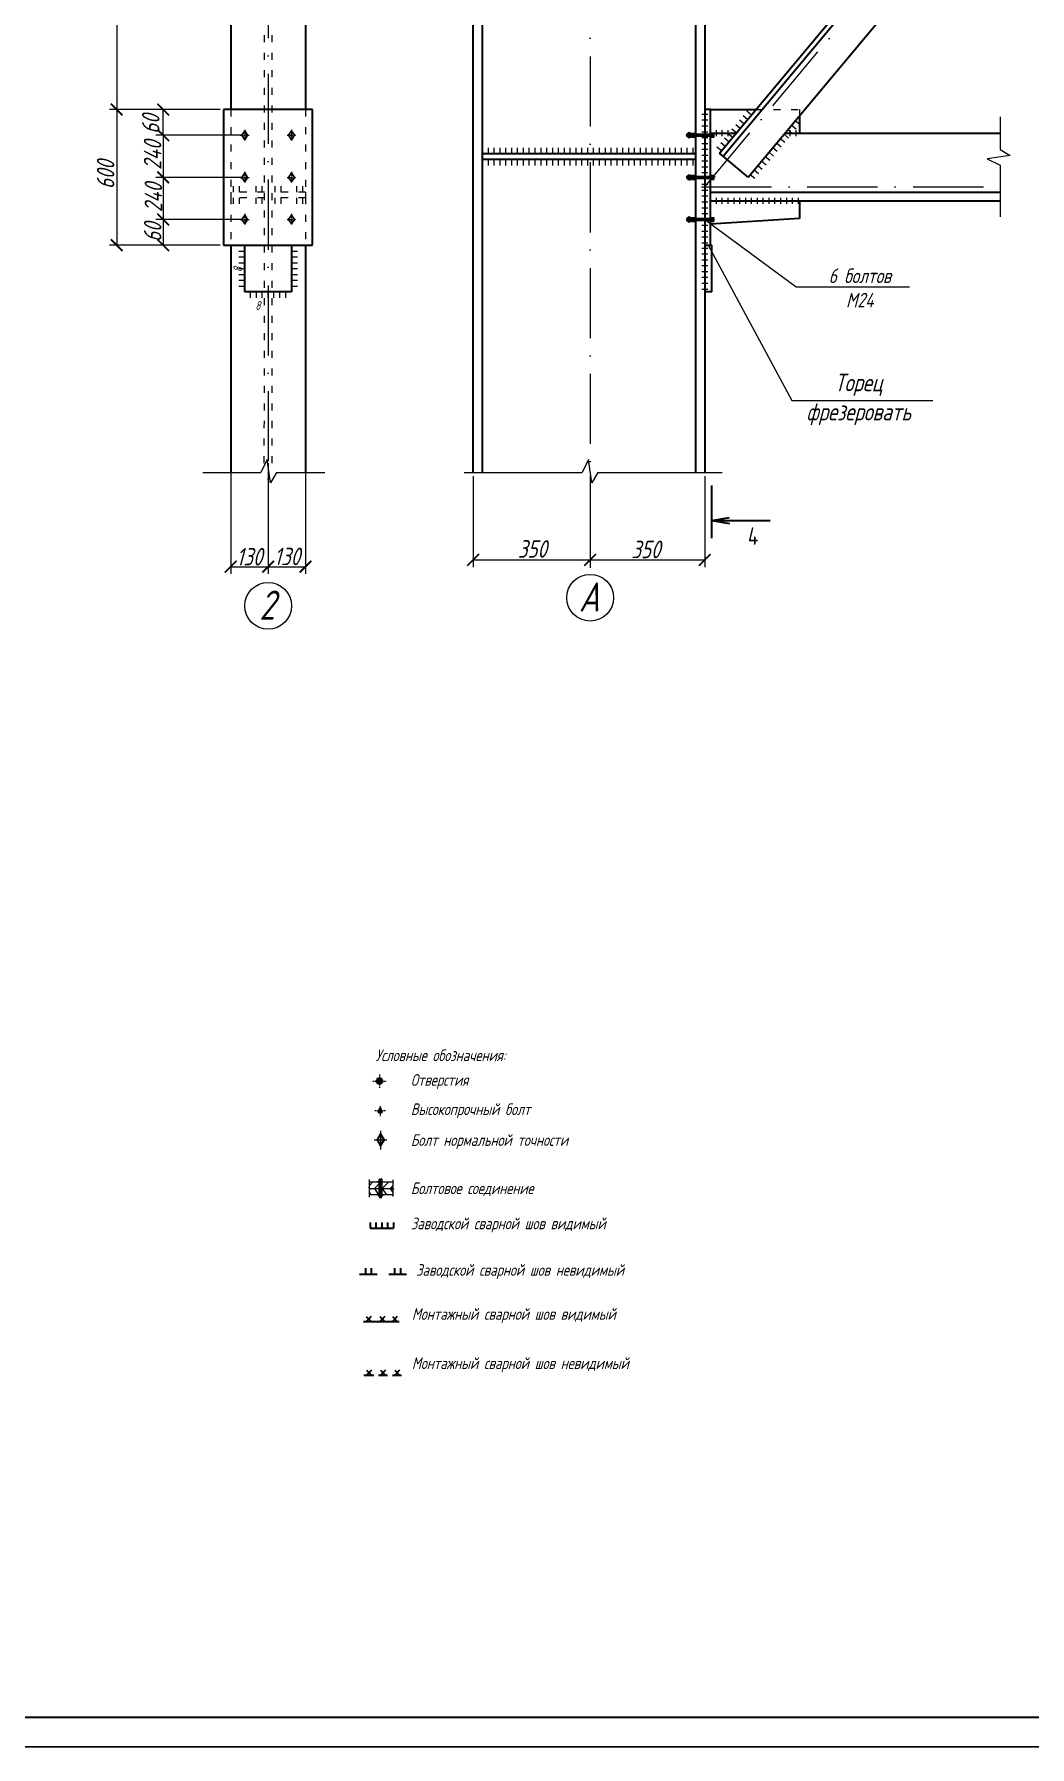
# Model space of a CAD drawing. Header units: millimetres. Extents: x 1665 to 4316, y 443 to 1647.
# Drawn here: x 1956.2 to 2126.4, y 459 to 751.9 of the extents above; entities that cross this region are included whole.
import ezdxf

# ---------------------------------------------------------------- set-up
doc = ezdxf.new("R2010")
doc.units = ezdxf.units.MM
for name, pattern in [('ACAD_ISO03W100', [30, 12, -18]), ('ACAD_ISO04W100', [30, 24, -3, 0, -3]), ('ACAD_ISO10W100', [18, 12, -3, 0, -3])]:
    doc.linetypes.add(name, pattern=pattern)
doc.layers.get('0').update_dxf_attribs({"lineweight": 18})
doc.styles.get("Standard").update_dxf_attribs({"font": 'romans.shx', "width": 0.75, "oblique": 15, "height": 1.5})

# ---------------------------------------------------------------- blocks, each defined once
blk = doc.blocks.new('_ArchTick')
at = {"color": 0, "linetype": 'ByBlock', "const_width": 0.15}
blk.add_lwpolyline([(-0.5, -0.5), (0.5, 0.5)], dxfattribs=at)

msp = doc.modelspace()

# ---------------------------------------------------------------- hatches: boundary and pattern name
h = msp.add_hatch(color=256)
h.dxf.hatch_style = 1
h.paths.add_polyline_path([(2015.225, 572.851), (2015.225, 573.351, 0.4142136), (2014.725, 572.851)], flags=16)
h.paths.add_polyline_path([(2015.725, 572.851, 1), (2014.725, 572.851)], flags=17)
h.paths.add_polyline_path([(2015.225, 573.351, 0.4142136), (2014.725, 572.851, 0.4142136), (2015.225, 572.351)], flags=17)
h.paths.add_polyline_path([(2015.725, 572.851, 1), (2014.725, 572.851, 1)])
h = msp.add_hatch(color=256)
h.dxf.hatch_style = 1
h.paths.add_polyline_path([(2015.225, 573.351, 0.4142136), (2014.725, 572.851), (2015.225, 572.851)])
h.paths.add_polyline_path([(2015.225, 573.351), (2015.225, 572.851), (2015.725, 572.851, 0.4142136)])
h.paths.add_polyline_path([(2015.225, 572.851), (2014.725, 572.851, 0.4142136), (2015.225, 572.351)])
h = msp.add_hatch(color=256)
h.dxf.hatch_style = 1
h.paths.add_polyline_path([(2015.725, 572.851, 0.4142136), (2015.225, 573.351), (2015.225, 572.351, 0.4142136)])
h = msp.add_hatch(color=256)
h.dxf.hatch_style = 1
h.paths.add_polyline_path([(2015.394, 562.915, 0.4093907), (2015.273, 562.792), (2015.394, 562.792)])
h.paths.add_polyline_path([(2015.394, 562.915), (2015.394, 562.792), (2015.52, 562.792, 0.4190529)])
h.paths.add_polyline_path([(2015.394, 562.792), (2015.273, 562.792, 0.4093907), (2015.394, 562.669)])
h.paths.add_polyline_path([(2015.52, 562.792), (2015.394, 562.792), (2015.394, 562.669, 0.4190529)])
h = msp.add_hatch()
h.set_pattern_fill('ANSI31', color=256, scale=0.3)
h.set_pattern_definition([(45, (1368.2584, -57.9116), (-0.6735192, 0.6735192), [])])
h.paths.add_polyline_path([(2015.392, 555.594), (2013.502, 555.594), (2013.502, 554.489), (2015.392, 554.489)])
h.paths.add_polyline_path([(2017.483, 555.594), (2015.392, 555.594), (2015.392, 554.489), (2017.483, 554.489)])

# ---------------------------------------------------------------- linework, layer by layer
at = {"linetype": 'ACAD_ISO10W100'}
for p, q in [((2051.226, 856.742), (2051.226, 659.537)), ((1996.173, 853.773), (1996.173, 658.15)), ((2070.826, 725.853), (2102.924, 764.106))]:
    msp.add_line(p, q, dxfattribs=at)
at = {"linetype": 'ACAD_ISO03W100', "ltscale": 0.1}
for p, q in [((1995.533, 853.773), (1995.466, 678.082)), ((1996.813, 853.773), (1996.813, 678.082)), ((1989.773, 739.053), (1989.773, 715.853)), ((2002.573, 739.053), (2002.573, 715.853)), ((2079.571, 739.053), (2087.026, 739.053)), ((1995.533, 724.941), (1989.773, 724.941)), ((1995.533, 723.941), (1989.773, 723.941)), ((2002.573, 724.941), (1996.813, 724.941)), ((2002.573, 723.941), (1996.813, 723.941))]:
    msp.add_line(p, q, dxfattribs=at)
at = {"lineweight": 30}
for p, q in [((2031.226, 676.973), (2031.226, 853.773)), ((2032.826, 676.973), (2032.826, 853.773)), ((2069.226, 853.773), (2069.226, 676.973)), ((2070.826, 853.773), (2070.826, 676.973)), ((1989.773, 834.899), (1989.773, 739.053)), ((2002.573, 834.872), (2002.573, 739.053)), ((2073.345, 731.587), (2115.393, 782.01)), ((2073.96, 731.073), (2116.006, 781.495)), ((2078.256, 727.482), (2120.295, 777.896)), ((2003.773, 739.053), (1988.573, 739.053)), ((1988.573, 739.053), (1988.573, 715.853)), ((2003.773, 715.853), (2003.773, 739.053)), ((2071.826, 739.053), (2070.826, 739.053)), ((2071.826, 715.853), (2071.826, 739.053)), ((2071.826, 739.053), (2079.571, 739.053)), ((2087.026, 738), (2087.026, 735.029)), ((2071.826, 735.029), (2076.215, 735.029)), ((2084.549, 735.029), (2121.298, 735.029)), ((2069.226, 731.482), (2032.826, 731.482)), ((2069.226, 730.482), (2032.826, 730.482)), ((2078.256, 727.482), (2073.345, 731.587)), ((2071.826, 724.941), (2121.298, 724.941)), ((2071.826, 723.441), (2121.298, 723.441)), ((2087.026, 723.441), (2087.026, 720.397)), ((2087.026, 720.397), (2071.826, 719.441)), ((1988.573, 715.853), (2003.773, 715.853)), ((1989.773, 715.853), (1989.773, 676.973)), ((1990.173, 715.853), (2002.173, 715.853)), ((1992.173, 715.853), (2000.173, 715.853)), ((1992.173, 707.853), (1992.173, 715.853)), ((2000.173, 715.853), (2000.173, 707.853)), ((2002.573, 715.853), (2002.573, 676.973)), ((2070.826, 715.853), (2072.026, 715.853)), ((2072.026, 707.853), (2072.026, 715.853)), ((2000.173, 707.853), (1992.173, 707.853)), ((2072.026, 707.853), (2070.826, 707.853)), ((2072.026, 665.748), (2072.026, 674.748)), ((2072.026, 668.748), (2075.03, 669.278)), ((2072.026, 668.748), (2082.026, 668.748)), ((2072.026, 668.748), (2075.03, 668.219)), ((2015.323, 568.204), (2014.923, 567.511)), ((2014.923, 567.511), (2015.723, 567.511)), ((2015.723, 567.511), (2015.323, 568.204)), ((2015.394, 563.831), (2014.794, 562.792)), ((2014.794, 562.792), (2015.392, 561.751)), ((2015.392, 561.751), (2015.992, 562.791)), ((2015.992, 562.791), (2015.394, 563.831)), ((2013.605, 548.658), (2013.605, 547.658)), ((2014.605, 548.658), (2014.605, 547.658)), ((2015.605, 548.658), (2015.605, 547.658)), ((2016.605, 548.658), (2016.605, 547.658)), ((2017.605, 548.658), (2017.605, 547.658)), ((2013.605, 547.658), (2017.605, 547.658)), ((2011.806, 539.828), (2014.806, 539.828)), ((2012.806, 540.828), (2012.806, 539.828)), ((2013.806, 540.828), (2013.806, 539.828)), ((2016.806, 539.828), (2019.806, 539.828)), ((2017.806, 540.828), (2017.806, 539.828)), ((2018.806, 540.828), (2018.806, 539.828)), ((2012.47, 531.705), (2018.59, 531.705)), ((2012.937, 532.554), (2013.785, 531.705)), ((2013.785, 532.554), (2012.937, 531.705)), ((2015.275, 532.554), (2016.123, 531.705)), ((2016.123, 532.554), (2015.275, 531.705)), ((2017.414, 532.554), (2018.263, 531.705)), ((2018.263, 532.554), (2017.414, 531.705)), ((2012.52, 522.537), (2014.269, 522.537)), ((2012.986, 523.385), (2013.835, 522.537)), ((2013.835, 523.385), (2012.986, 522.537)), ((2015.03, 522.537), (2016.56, 522.537)), ((2015.384, 523.385), (2016.232, 522.537)), ((2016.232, 523.385), (2015.384, 522.537)), ((2017.454, 522.537), (2018.984, 522.537)), ((2017.808, 523.385), (2018.657, 522.537)), ((2018.657, 523.385), (2017.808, 522.537)), ((2501.02, 463.955), (1685.02, 463.955))]:
    msp.add_line(p, q, dxfattribs=at)
at = {"lineweight": 18}
for p, q in [((1970.284, 829.773), (1970.284, 739.053)), ((1987.948, 739.053), (1969.034, 739.053)), ((1987.948, 739.053), (1969.034, 739.053)), ((1970.284, 739.053), (1970.284, 715.853)), ((1987.948, 739.053), (1976.985, 739.053)), ((1978.235, 734.653), (1978.235, 739.053)), ((1987.948, 734.653), (1976.985, 734.653)), ((1991.548, 734.653), (1976.985, 734.653)), ((1978.235, 734.653), (1978.235, 727.453)), ((1991.548, 727.453), (1976.985, 727.453)), ((1991.548, 727.453), (1976.985, 727.453)), ((1978.235, 727.453), (1978.235, 720.253)), ((1991.548, 720.253), (1976.985, 720.253)), ((1990.794, 720.253), (1976.985, 720.253)), ((1978.235, 720.253), (1978.235, 715.853)), ((1987.948, 715.853), (1969.034, 715.853)), ((1987.948, 715.853), (1976.985, 715.853)), ((1989.773, 678.565), (1989.773, 659.598)), ((1996.173, 678.565), (1996.173, 659.598)), ((1996.173, 678.565), (1996.173, 659.598)), ((2002.573, 678.565), (2002.573, 659.598)), ((2031.226, 676.348), (2031.226, 660.767)), ((2051.226, 676.348), (2051.226, 660.767)), ((2051.226, 676.348), (2051.226, 660.767)), ((2070.826, 676.348), (2070.826, 660.767)), ((1989.773, 660.848), (1996.173, 660.848)), ((1996.173, 660.848), (2002.573, 660.848)), ((2031.226, 662.017), (2051.226, 662.017)), ((2051.226, 662.017), (2070.826, 662.017))]:
    msp.add_line(p, q, dxfattribs=at)
for p, q in [((2078.796, 738.123), (2078.029, 738.765)), ((2070.326, 738.268), (2071.326, 738.268)), ((2070.326, 737.268), (2071.326, 737.268)), ((2070.326, 736.268), (2071.326, 736.268)), ((2072.824, 734.529), (2072.824, 735.529)), ((2073.824, 734.529), (2073.824, 735.529)), ((2073.824, 734.529), (2073.824, 735.529)), ((2074.824, 734.529), (2074.824, 735.529)), ((2076.234, 735.051), (2075.467, 735.692)), ((2076.875, 735.819), (2076.107, 736.46)), ((2077.515, 736.587), (2076.748, 737.229)), ((2078.155, 737.355), (2077.388, 737.997)), ((2085.78, 734.944), (2085.013, 735.585)), ((2085.422, 734.529), (2085.422, 735.529)), ((2085.422, 734.529), (2085.422, 735.529)), ((2086.42, 735.712), (2085.653, 736.353)), ((2087.061, 736.48), (2086.293, 737.121)), ((2086.422, 734.529), (2086.422, 735.529)), ((2121.298, 737.837), (2121.298, 732.23)), ((2003.773, 727.453), (2003.773, 734.253)), ((2033.826, 731.482), (2033.826, 732.482)), ((2034.826, 731.482), (2034.826, 732.482)), ((2035.826, 731.482), (2035.826, 732.482)), ((2036.826, 731.482), (2036.826, 732.482)), ((2037.826, 731.482), (2037.826, 732.482)), ((2038.826, 731.482), (2038.826, 732.482)), ((2039.826, 731.482), (2039.826, 732.482)), ((2040.826, 731.482), (2040.826, 732.482)), ((2041.826, 731.482), (2041.826, 732.482)), ((2042.826, 731.482), (2042.826, 732.482)), ((2043.826, 731.482), (2043.826, 732.482)), ((2044.826, 731.482), (2044.826, 732.482)), ((2045.826, 731.482), (2045.826, 732.482)), ((2046.826, 731.482), (2046.826, 732.482)), ((2047.826, 731.482), (2047.826, 732.482)), ((2048.826, 731.482), (2048.826, 732.482)), ((2049.826, 731.482), (2049.826, 732.482)), ((2050.826, 731.482), (2050.826, 732.482)), ((2051.826, 731.482), (2051.826, 732.482)), ((2052.826, 731.482), (2052.826, 732.482)), ((2053.826, 731.482), (2053.826, 732.482)), ((2054.826, 731.482), (2054.826, 732.482)), ((2055.826, 731.482), (2055.826, 732.482)), ((2056.826, 731.482), (2056.826, 732.482)), ((2057.826, 731.482), (2057.826, 732.482)), ((2058.826, 731.482), (2058.826, 732.482)), ((2059.826, 731.482), (2059.826, 732.482)), ((2060.826, 731.482), (2060.826, 732.482)), ((2061.826, 731.482), (2061.826, 732.482)), ((2062.826, 731.482), (2062.826, 732.482)), ((2063.826, 731.482), (2063.826, 732.482)), ((2064.826, 731.482), (2064.826, 732.482)), ((2065.826, 731.482), (2065.826, 732.482)), ((2066.826, 731.482), (2066.826, 732.482)), ((2067.826, 731.482), (2067.826, 732.482)), ((2068.826, 731.482), (2068.826, 732.482)), ((2070.326, 735.268), (2071.326, 735.268)), ((2070.326, 734.268), (2071.326, 734.268)), ((2070.326, 733.268), (2071.326, 733.268)), ((2071.826, 731.982), (2071.826, 732.982)), ((2073.672, 731.979), (2072.905, 732.62)), ((2074.313, 732.747), (2073.546, 733.388)), ((2074.953, 733.515), (2074.186, 734.156)), ((2075.594, 734.283), (2074.826, 734.924)), ((2083.218, 731.872), (2082.451, 732.513)), ((2083.858, 732.64), (2083.091, 733.281)), ((2084.499, 733.408), (2083.732, 734.049)), ((2085.139, 734.176), (2084.372, 734.817)), ((2033.826, 729.482), (2033.826, 730.482)), ((2034.826, 729.482), (2034.826, 730.482)), ((2035.826, 729.482), (2035.826, 730.482)), ((2036.826, 729.482), (2036.826, 730.482)), ((2037.826, 729.482), (2037.826, 730.482)), ((2038.826, 729.482), (2038.826, 730.482)), ((2039.826, 729.482), (2039.826, 730.482)), ((2040.826, 729.482), (2040.826, 730.482)), ((2041.826, 729.482), (2041.826, 730.482)), ((2042.826, 729.482), (2042.826, 730.482)), ((2043.826, 729.482), (2043.826, 730.482)), ((2044.826, 729.482), (2044.826, 730.482)), ((2045.826, 729.482), (2045.826, 730.482)), ((2046.826, 729.482), (2046.826, 730.482)), ((2047.826, 729.482), (2047.826, 730.482)), ((2048.826, 729.482), (2048.826, 730.482)), ((2049.826, 729.482), (2049.826, 730.482)), ((2050.826, 729.482), (2050.826, 730.482)), ((2051.826, 729.482), (2051.826, 730.482)), ((2052.826, 729.482), (2052.826, 730.482)), ((2053.826, 729.482), (2053.826, 730.482)), ((2054.826, 729.482), (2054.826, 730.482)), ((2055.826, 729.482), (2055.826, 730.482)), ((2056.826, 729.482), (2056.826, 730.482)), ((2057.826, 729.482), (2057.826, 730.482)), ((2058.826, 729.482), (2058.826, 730.482)), ((2059.826, 729.482), (2059.826, 730.482)), ((2060.826, 729.482), (2060.826, 730.482)), ((2061.826, 729.482), (2061.826, 730.482)), ((2062.826, 729.482), (2062.826, 730.482)), ((2063.826, 729.482), (2063.826, 730.482)), ((2064.826, 729.482), (2064.826, 730.482)), ((2065.826, 729.482), (2065.826, 730.482)), ((2066.826, 729.482), (2066.826, 730.482)), ((2067.826, 729.482), (2067.826, 730.482)), ((2068.826, 729.482), (2068.826, 730.482)), ((2070.326, 732.268), (2071.326, 732.268)), ((2070.326, 731.268), (2071.326, 731.268)), ((2070.326, 730.268), (2071.326, 730.268)), ((2071.826, 728.982), (2071.826, 729.982)), ((2081.297, 729.568), (2080.529, 730.209)), ((2081.937, 730.336), (2081.17, 730.977)), ((2082.578, 731.104), (2081.81, 731.745)), ((2123.059, 731.195), (2119.088, 730.62)), ((2119.088, 730.62), (2121.298, 729.521)), ((2121.298, 732.23), (2123.059, 731.195)), ((2070.326, 729.268), (2071.326, 729.268)), ((2070.326, 728.268), (2071.326, 728.268)), ((2070.326, 727.268), (2071.326, 727.268)), ((2072.626, 727.521), (2071.026, 727.521)), ((2079.375, 727.264), (2078.608, 727.905)), ((2080.016, 728.032), (2079.249, 728.673)), ((2080.656, 728.8), (2079.889, 729.441)), ((2121.298, 729.521), (2121.298, 720.726)), ((1989.773, 724.941), (1989.773, 723.941)), ((1990.267, 724.941), (1990.267, 725.941)), ((1990.267, 722.941), (1990.267, 723.941)), ((1991.267, 724.941), (1991.267, 725.941)), ((1991.267, 722.941), (1991.267, 723.941)), ((1994.151, 724.941), (1994.151, 725.941)), ((1994.151, 722.941), (1994.151, 723.941)), ((1995.151, 724.941), (1995.151, 725.941)), ((1995.151, 722.941), (1995.151, 723.941)), ((1997.391, 724.941), (1997.391, 725.941)), ((1997.391, 722.941), (1997.391, 723.941)), ((1998.391, 724.941), (1998.391, 725.941)), ((1998.391, 722.941), (1998.391, 723.941)), ((2001.087, 724.941), (2001.087, 725.941)), ((2001.087, 722.941), (2001.087, 723.941)), ((2002.087, 724.941), (2002.087, 725.941)), ((2002.087, 722.941), (2002.087, 723.941)), ((2002.573, 724.941), (2002.573, 723.941)), ((2070.326, 726.268), (2071.326, 726.268)), ((2070.326, 725.268), (2071.326, 725.268)), ((2070.326, 724.268), (2071.326, 724.268)), ((2072.824, 722.941), (2072.824, 723.941)), ((2073.824, 722.941), (2073.824, 723.941)), ((2073.824, 722.941), (2073.824, 723.941)), ((2074.824, 722.941), (2074.824, 723.941)), ((2075.824, 722.941), (2075.824, 723.941)), ((2076.824, 722.941), (2076.824, 723.941)), ((2076.824, 722.941), (2076.824, 723.941)), ((2077.824, 722.941), (2077.824, 723.941)), ((2077.824, 722.941), (2077.824, 723.941)), ((2078.824, 722.941), (2078.824, 723.941)), ((2079.824, 722.941), (2079.824, 723.941)), ((2080.824, 722.941), (2080.824, 723.941)), ((2081.824, 722.941), (2081.824, 723.941)), ((2082.824, 722.941), (2082.824, 723.941)), ((2083.824, 722.941), (2083.824, 723.941)), ((2084.824, 722.941), (2084.824, 723.941)), ((2085.824, 722.941), (2085.824, 723.941)), ((2086.824, 722.941), (2086.824, 723.941)), ((2070.326, 723.268), (2071.326, 723.268)), ((2070.326, 722.268), (2071.326, 722.268)), ((2070.326, 721.268), (2071.326, 721.268)), ((2070.326, 720.268), (2071.326, 720.268)), ((2070.326, 719.268), (2071.326, 719.268)), ((2070.326, 718.268), (2071.326, 718.268)), ((2070.826, 720.268), (2086.451, 708.744)), ((2070.326, 717.268), (2071.326, 717.268)), ((2070.326, 716.268), (2071.326, 716.268)), ((2070.326, 715.353), (2071.326, 715.353)), ((2071.426, 715.853), (2085.685, 689.277)), ((1991.173, 714.853), (1992.173, 714.853)), ((1991.173, 713.853), (1992.173, 713.853)), ((1991.173, 712.853), (1992.173, 712.853)), ((2000.173, 714.853), (2001.173, 714.853)), ((2000.173, 713.853), (2001.173, 713.853)), ((2000.173, 712.853), (2001.173, 712.853)), ((2070.326, 714.353), (2071.326, 714.353)), ((2070.326, 713.353), (2071.326, 713.353)), ((2070.326, 712.353), (2071.326, 712.353)), ((1991.173, 711.853), (1992.173, 711.853)), ((1991.173, 710.853), (1992.173, 710.853)), ((1991.173, 709.853), (1992.173, 709.853)), ((2000.173, 711.853), (2001.173, 711.853)), ((2000.173, 710.853), (2001.173, 710.853)), ((2000.173, 709.853), (2001.173, 709.853)), ((2070.326, 711.353), (2071.326, 711.353)), ((2070.326, 710.353), (2071.326, 710.353)), ((2070.326, 709.353), (2071.326, 709.353)), ((1991.173, 708.853), (1992.173, 708.853)), ((1993.173, 706.853), (1993.173, 707.853)), ((1994.173, 706.853), (1994.173, 707.853)), ((1995.173, 706.853), (1995.173, 707.853)), ((1996.173, 706.853), (1996.173, 707.853)), ((1997.173, 706.853), (1997.173, 707.853)), ((1998.173, 706.853), (1998.173, 707.853)), ((1999.173, 706.853), (1999.173, 707.853)), ((2000.173, 708.853), (2001.173, 708.853)), ((2070.326, 708.353), (2071.326, 708.353)), ((2086.451, 708.744), (2105.811, 708.744)), ((2085.685, 689.277), (2109.812, 689.277)), ((1985.024, 676.973), (1994.915, 676.973)), ((1996.017, 679.19), (1994.915, 676.973)), ((1996.592, 675.218), (1996.017, 679.19)), ((1997.628, 676.98), (1996.592, 675.218)), ((1997.624, 676.973), (2005.872, 676.973)), ((2029.711, 676.973), (2049.837, 676.973)), ((2050.938, 679.19), (2049.837, 676.973)), ((2051.514, 675.218), (2050.938, 679.19)), ((2052.549, 676.98), (2051.514, 675.218)), ((2052.545, 676.973), (2073.823, 676.973)), ((2014.323, 562.792), (2016.457, 562.792)), ((2015.399, 564.356), (2015.394, 561.147)), ((2013.502, 554.683), (2013.338, 554.568)), ((2013.338, 554.568), (2013.666, 554.409)), ((2013.502, 554.683), (2013.502, 556.024)), ((2013.502, 555.594), (2017.483, 555.594)), ((2013.502, 554.489), (2017.483, 554.489)), ((2013.666, 554.409), (2013.502, 554.295)), ((2013.502, 552.995), (2013.502, 554.295)), ((2013.502, 553.765), (2013.752, 553.383)), ((2014.343, 554.489), (2015.068, 553.383)), ((2015.392, 555.594), (2014.826, 555.594)), ((2014.826, 555.594), (2015.942, 555.594)), ((2015.69, 554.489), (2016.415, 553.383)), ((2017.026, 554.489), (2017.483, 553.791)), ((2017.483, 554.683), (2017.32, 554.568)), ((2017.32, 554.568), (2017.647, 554.409)), ((2017.483, 555.955), (2017.483, 554.683)), ((2017.647, 554.409), (2017.483, 554.295)), ((2017.483, 554.295), (2017.483, 553.091)), ((2017.483, 553.383), (2013.502, 553.383)), ((2014.826, 553.383), (2015.942, 553.383))]:
    msp.add_line(p, q)
at = {"lineweight": 20, "ltscale": 0.1}
msp.add_line((2087.026, 739.053), (2087.026, 738), dxfattribs=at)
at = {"lineweight": 25}
for p, q in [((1992.173, 735.403), (1991.673, 734.653)), ((1992.673, 734.653), (1992.173, 735.403)), ((2000.173, 735.403), (1999.673, 734.653)), ((2000.673, 734.653), (2000.173, 735.403)), ((1991.673, 734.653), (1992.173, 733.903)), ((1992.173, 733.903), (1992.673, 734.653)), ((1999.673, 734.653), (2000.173, 733.903)), ((2000.173, 733.903), (2000.673, 734.653)), ((1992.173, 728.203), (1991.673, 727.453)), ((1991.673, 727.453), (1992.173, 726.703)), ((1992.673, 727.453), (1992.173, 728.203)), ((1992.173, 726.703), (1992.673, 727.453)), ((2000.173, 728.203), (1999.673, 727.453)), ((1999.673, 727.453), (2000.173, 726.703)), ((2000.673, 727.453), (2000.173, 728.203)), ((2000.173, 726.703), (2000.673, 727.453)), ((1992.173, 721.003), (1991.673, 720.253)), ((1992.673, 720.253), (1992.173, 721.003)), ((2000.173, 721.003), (1999.673, 720.253)), ((2000.673, 720.253), (2000.173, 721.003)), ((1991.673, 720.253), (1992.173, 719.503)), ((1992.173, 719.503), (1992.673, 720.253)), ((1999.673, 720.253), (2000.173, 719.503)), ((2000.173, 719.503), (2000.673, 720.253))]:
    msp.add_line(p, q, dxfattribs=at)
at = {"linetype": 'ACAD_ISO04W100', "ltscale": 0.01}
for p, q in [((1992.173, 735.595), (1992.173, 733.768)), ((2000.173, 735.595), (2000.173, 733.768)), ((1991.419, 734.653), (1992.927, 734.653)), ((1999.419, 734.653), (2000.927, 734.653)), ((1991.419, 727.453), (1992.927, 727.453)), ((1992.173, 728.395), (1992.173, 726.568)), ((1999.419, 727.453), (2000.927, 727.453)), ((2000.173, 728.395), (2000.173, 726.568)), ((1992.173, 721.195), (1992.173, 719.368)), ((2000.173, 721.195), (2000.173, 719.368)), ((1991.419, 720.253), (1992.927, 720.253)), ((1999.419, 720.253), (2000.927, 720.253)), ((2014.06, 572.851), (2016.329, 572.851)), ((2015.225, 573.957), (2015.225, 571.689)), ((2015.324, 568.575), (2015.324, 566.867)), ((2014.393, 567.786), (2016.223, 567.786))]:
    msp.add_line(p, q, dxfattribs=at)
at = {"lineweight": 50}
for p, q in [((2067.696, 734.653), (2072.483, 734.653)), ((2067.819, 734.999), (2068.512, 734.306)), ((2067.819, 734.319), (2068.499, 734.999)), ((2068.864, 735.062), (2068.864, 734.19)), ((2072.12, 735.062), (2072.12, 734.19)), ((2067.696, 727.453), (2072.483, 727.453)), ((2067.819, 727.799), (2068.512, 727.106)), ((2067.819, 727.119), (2068.499, 727.799)), ((2068.864, 727.862), (2068.864, 726.99)), ((2072.12, 727.862), (2072.12, 726.99)), ((2067.696, 720.253), (2072.483, 720.253)), ((2067.819, 720.599), (2068.512, 719.906)), ((2067.819, 719.919), (2068.499, 720.599)), ((2068.864, 720.662), (2068.864, 719.79)), ((2072.12, 720.662), (2072.12, 719.79))]:
    msp.add_line(p, q, dxfattribs=at)
at = {"linetype": 'ACAD_ISO10W100', "lineweight": 18}
msp.add_line((2070.244, 725.853), (2121.298, 725.853), dxfattribs=at)
at = {"lineweight": 60}
for p, q in [((2015.392, 555.77), (2015.152, 555.77)), ((2015.152, 555.77), (2015.632, 555.77)), ((2015.307, 556.003), (2015.477, 555.834)), ((2015.477, 556.003), (2015.307, 555.834)), ((2015.392, 556), (2015.392, 553.026)), ((2015.152, 553.178), (2015.632, 553.178))]:
    msp.add_line(p, q, dxfattribs=at)
at = {"lineweight": -2}
msp.add_line((2506.02, 458.955), (1665.02, 458.955), dxfattribs=at)
for centre, radius in [((2051.226, 655.537), 4), ((1996.173, 654.15), 4), ((2015.396, 562.792), 0.123)]:
    msp.add_circle(centre, radius)
at = {"lineweight": 30}
msp.add_circle((2015.225, 572.851), 0.5, dxfattribs=at)

# ---------------------------------------------------------------- block references
at = {"lineweight": 18, "xscale": 2, "yscale": 2, "zscale": 2}
for p, rotation in [((1970.284, 739.053), 270), ((1970.284, 739.053), 90), ((1978.235, 739.053), 90), ((1978.235, 734.653), 270), ((1978.235, 734.653), 90), ((1978.235, 727.453), 270), ((1978.235, 727.453), 90), ((1978.235, 720.253), 270), ((1978.235, 720.253), 90), ((1970.284, 715.853), 270), ((1978.235, 715.853), 270), ((2031.226, 662.017), 180), ((2051.226, 662.017), 180), ((1989.773, 660.848), 180), ((1996.173, 660.848), 180)]:
    msp.add_blockref('_ArchTick', p, dxfattribs=dict(at, rotation=rotation))
for p in [(2051.226, 662.017), (2070.826, 662.017), (1996.173, 660.848), (2002.573, 660.848)]:
    msp.add_blockref('_ArchTick', p, dxfattribs=at)

# ---------------------------------------------------------------- texts
at = {"oblique": 15, "width": 0.75}
msp.add_text('60', height=3, rotation=90, dxfattribs=at).set_placement((1977.61, 734.895))
at = {"char_height": 3, "width": 20, "attachment_point": 5, "rotation": 90}
for s, insert in [('240', (1976.425, 731.233)), ('600', (1968.393, 727.897)), ('240', (1976.562, 723.979)), ('60', (1976.444, 718.044))]:
    msp.add_mtext(s, dxfattribs=dict(at, insert=insert))
at = {"insert": (1990.235, 711.25), "char_height": 1.5, "attachment_point": 1, "rotation": 90}
msp.add_mtext_dynamic_manual_height_columns('8', width=3.52541, gutter_width=7.5, heights=[0], dxfattribs=at)
for s, width, gutter_width, heights, insert, char_height, attachment_point in [('6 болтов \\PМ24 ', 28.04106, 12.5, [0], (2097.32, 708.532), 2.5, 5), ('8', 3.52541, 7.5, [0], (1993.981, 706.277), 1.5, 1), ('Торец \\Pфрезеровать', 23.1755, 7.5, [0], (2097.136, 689.451), 3, 5), ('{\\Q0;4}', 2.98274, 7.5, [3], (2078.201, 667.56), 3, 1), ('2', 8.20492, 7.5, [0], (1995.995, 654.262), 5, 5), ('А', 8.20492, 7.5, [0], (2051.048, 655.65), 5, 5), ('Условные обозначения:', 72.24473, 12.5, [0], (2014.557, 578.249), 2, 1), ('Отверстия', 58.4852, 12.5, [0], (2020.572, 574.035), 2, 1), ('Высокопрочный болт', 63.76257, 12.5, [0], (2020.572, 569.026), 2, 1), ('Болт нормальной точности', 58.4852, 12.5, [0], (2020.572, 563.751), 2, 1), ('Болтовое соединение', 67.19455, 12.5, [0], (2020.572, 555.502), 2, 1), ('Заводской сварной шов видимый', 58.4852, 12.5, [0], (2020.572, 549.482), 2, 1), ('Заводской сварной шов невидимый', 58.4852, 12.5, [0], (2021.464, 541.523), 2, 1), ('Монтажный сварной шов видимый', 60.51405, 12.5, [0], (2020.748, 533.995), 2, 1), ('Монтажный сварной шов невидимый', 60.51405, 12.5, [0], (2020.748, 525.574), 2, 1)]:
    msp.add_mtext_dynamic_manual_height_columns(s, width=width, gutter_width=gutter_width, heights=heights, dxfattribs=dict(insert=insert, char_height=char_height, attachment_point=attachment_point))
at = {"char_height": 3, "width": 20, "attachment_point": 5}
for s, insert in [('350', (2041.333, 663.883)), ('350', (2060.741, 663.796)), ('130', (1992.966, 662.547)), ('130', (1999.412, 662.601))]:
    msp.add_mtext(s, dxfattribs=dict(at, insert=insert))

doc.saveas('drawing.dxf')
